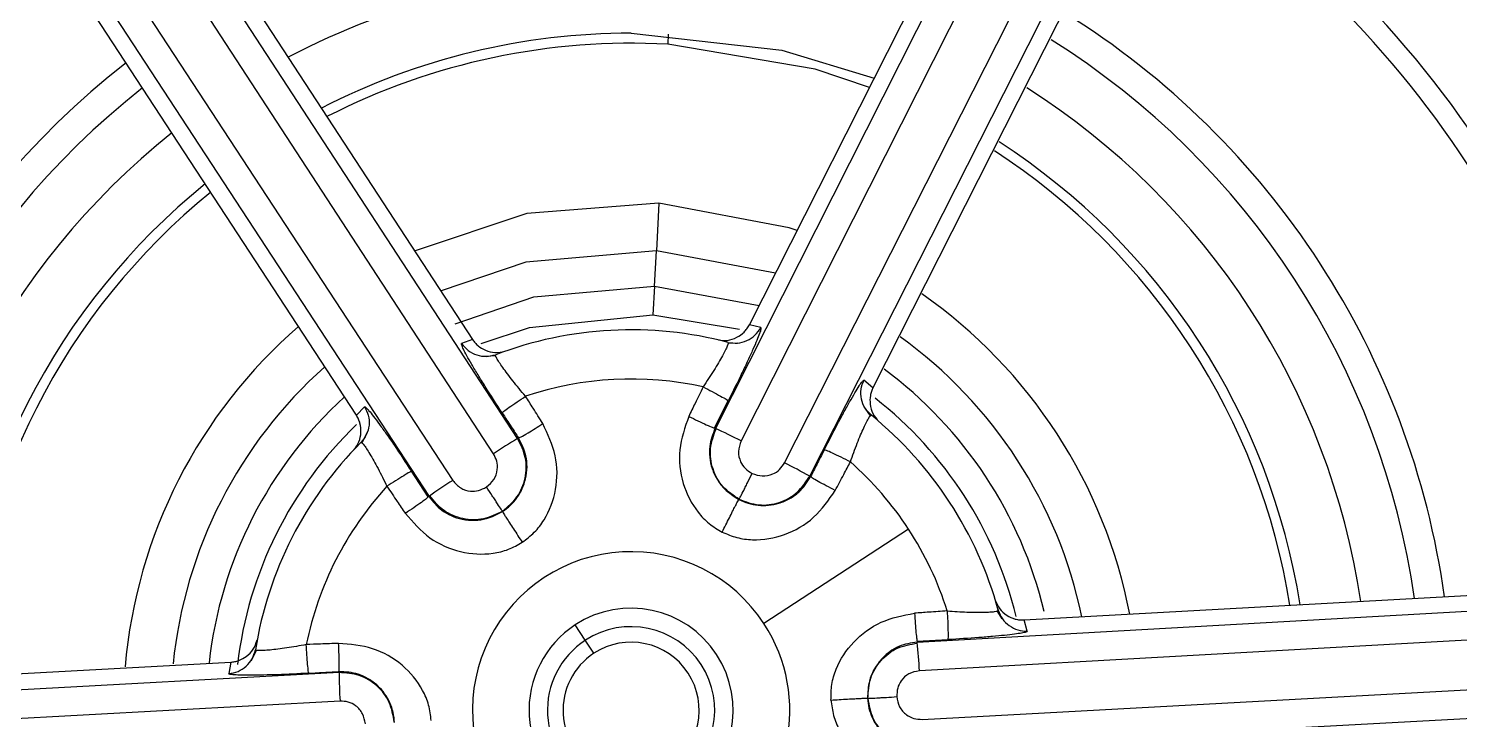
# Model space of a CAD drawing. Extents: x 943 to 1030, y 781 to 934.
# Drawn here: x 1020.492 to 1021.084, y 855.953 to 856.239 of the extents above; entities that cross this region are included whole.
import ezdxf

# ---------------------------------------------------------------- set-up
doc = ezdxf.new("R2010")
doc.units = 0
doc.header["$MEASUREMENT"] = 0
doc.layers.add('1', color=4, linetype='Continuous')

# ---------------------------------------------------------------- blocks, each defined once
blk = doc.blocks.new('AIRA')
at = {"layer": '1', "color": 3, "linetype": 'Continuous', "lineweight": 25}
for p, q in [((77.79265, 53.29125), (77.59884, 52.90741)), ((77.80327, 53.2861), (77.60946, 52.90227)), ((77.62743, 52.89318), (77.82193, 53.27666)), ((77.63786, 52.88767), (77.83236, 53.27115)), ((77.51699, 52.90323), (77.28214, 53.26342)), ((77.507, 52.89695), (77.27215, 53.25714)), ((77.25464, 53.2457), (77.49015, 52.88594)), ((77.24487, 53.23907), (77.48038, 52.87932)), ((77.61289, 52.95033), (77.72485, 53.17156)), ((77.36274, 53.15189), (77.49837, 52.94419)), ((77.77608, 53.14558), (77.66402, 52.92428)), ((77.45024, 52.91294), (77.31462, 53.12051)), ((77.57934, 53.07063), (77.57911, 53.06646)), ((77.57549, 53.00063), (77.57441, 52.98101)), ((77.5736, 52.96629), (77.57441, 52.98101)), ((77.62369, 52.97168), (77.57441, 52.98101)), ((77.5736, 52.96629), (77.57295, 52.95451)), ((77.5736, 52.96629), (77.61696, 52.95837)), ((77.57295, 52.95451), (77.60884, 52.9485)), ((77.61761, 52.94915), (77.61289, 52.95033)), ((77.49837, 52.94419), (77.49383, 52.94253)), ((77.60796, 52.9427), (77.60406, 52.9426)), ((77.50796, 52.93752), (77.50309, 52.93719)), ((77.66402, 52.92428), (77.66031, 52.92738)), ((77.59844, 52.90762), (77.60416, 52.91893)), ((77.45362, 52.91644), (77.45024, 52.91294)), ((77.66304, 52.91263), (77.66032, 52.91669)), ((77.59844, 52.90762), (77.59884, 52.90741)), ((77.45477, 52.90577), (77.4525, 52.90144)), ((77.51699, 52.90323), (77.51737, 52.90348)), ((77.48001, 52.87907), (77.47307, 52.88968)), ((77.63786, 52.88767), (77.63826, 52.88746)), ((77.48001, 52.87907), (77.48038, 52.87932)), ((77.67875, 52.86578), (77.61891, 52.82669)), ((78.11172, 52.84295), (77.68241, 52.81887)), ((77.7266, 52.82816), (77.97417, 52.84182)), ((78.11257, 52.83118), (77.68326, 52.8071)), ((77.71752, 52.82862), (77.71549, 52.83195)), ((77.71573, 52.83273), (77.71589, 52.83217)), ((77.54501, 52.81975), (77.54084, 52.82615)), ((77.72793, 52.82349), (77.7266, 52.82816)), ((77.54854, 52.81436), (77.54501, 52.81975)), ((77.68238, 52.81932), (77.69504, 52.82002)), ((77.68238, 52.81932), (77.68241, 52.81887)), ((77.40887, 52.81566), (77.40671, 52.81128)), ((77.44308, 52.80634), (77.01372, 52.78304)), ((77.15061, 52.79709), (77.39829, 52.81069)), ((77.39829, 52.81069), (77.39746, 52.80593)), ((77.44308, 52.80634), (77.44305, 52.80679)), ((77.68437, 52.787), (78.11373, 52.81029)), ((77.44352, 52.79455), (77.01416, 52.77126)), ((77.68481, 52.77521), (78.11417, 52.7985))]:
    blk.add_line(p, q, dxfattribs=at)
at = {"layer": '1', "color": 3, "linetype": 'Continuous', "lineweight": 25, "flags": 128}
for points in [[(77.56395, 53.07106), (77.62631, 53.06403), (77.66454, 53.05239)], [(77.66264, 53.04863), (77.64008, 53.05617), (77.57911, 53.06646)], [(77.57549, 53.00063), (77.52078, 52.99647), (77.47457, 52.981)], [(77.63266, 52.9894), (77.62941, 52.9905), (77.57549, 53.00063)], [(77.57441, 52.98101), (77.52039, 52.97625), (77.48541, 52.96435)], [(77.49118, 52.95079), (77.52376, 52.9619), (77.5736, 52.96629)], [(77.50186, 52.94255), (77.52191, 52.94928), (77.57295, 52.95451)]]:
    blk.add_lwpolyline(points, dxfattribs=at)
at = {"layer": '1', "color": 3, "linetype": 'Continuous', "lineweight": 25}
for centre, radius, start, end in [((77.56395, 52.79077), 1, 33.15762, 213.15762), ((77.56395, 52.79077), 0.98949, 36.69038, 216.69038), ((77.56395, 52.79077), 0.97197, 36.69038, 216.69038), ((77.56395, 52.79077), 0.90393, 37.03405, 216.69038), ((77.56395, 52.79077), 0.85236, 37.03404, 216.69038), ((77.56395, 52.79077), 0.84843, 83.04958, 196.66577), ((77.56395, 52.79077), 0.84765, 33.15762, 212.80281), ((77.56395, 52.79077), 0.83245, 33.15762, 212.8028), ((77.56395, 52.79077), 0.98949, 216.69038, 36.69038), ((77.56395, 52.79077), 0.97197, 216.69038, 36.69038), ((77.56395, 52.79077), 1, 213.15762, 33.15762), ((77.56395, 52.79077), 0.90393, 217.03405, 36.69038), ((77.56395, 52.79077), 0.85236, 217.03404, 36.69038), ((77.56395, 52.79077), 0.84765, 213.15762, 32.80281), ((77.56395, 52.79077), 0.83245, 213.15762, 32.8028), ((77.56395, 52.79077), 0.42203, 33.15762, 59.39241), ((77.56395, 52.79077), 0.41339, 7.09873, 59.12807), ((77.56395, 52.79077), 0.30531, 90, 117.68604), ((77.56395, 52.79077), 0.3399, 7.94621, 58.12616), ((77.56395, 52.79077), 0.28028, 90, 117.19715), ((77.56395, 52.79077), 0.2761, 86.85131, 117.06374), ((77.56395, 52.79077), 0.32747, 8.12842, 57.93792), ((77.56395, 52.79077), 0.3399, 127.94621, 178.14453), ((77.56395, 52.79077), 0.32747, 128.12842, 177.95318), ((77.56395, 52.79077), 0.30531, 8.49017, 57.56435), ((77.56395, 52.79077), 0.30531, 128.49017, 177.57344), ((77.56395, 52.79077), 0.28028, 8.96797, 57.07128), ((77.56395, 52.79077), 0.2761, 9.05635, 56.98556), ((77.56395, 52.79077), 0.28028, 128.96797, 177.07223), ((77.56395, 52.79077), 0.2761, 129.05635, 177.05419), ((77.56395, 52.79077), 0.21018, 10.91649, 55.07276), ((77.56395, 52.79077), 0.21018, 130.91649, 175.08), ((77.56395, 52.79077), 0.15748, 75.23727, 110.84632), ((77.56395, 52.79077), 0.19052, 11.72279, 54.24614), ((77.56395, 52.79077), 0.19052, 131.72279, 174.22686), ((77.56395, 52.79077), 0.17578, 13.43089, 53.44983), ((77.56395, 52.79077), 0.13713, 77.45997, 108.56665), ((77.56395, 52.79077), 0.17578, 132.44691, 173.581), ((77.56395, 52.79077), 0.16399, 13.68844, 51.98327), ((77.56395, 52.79077), 0.15748, 33.15762, 50.8465), ((77.56395, 52.79077), 0.16399, 133.84942, 173.34011), ((77.52112, 52.7334), 0.19057, 62.38499, 65.93213), ((77.56395, 52.79077), 0.15748, 135.23727, 170.8465), ((77.61331, 52.73893), 0.19046, 120.38169, 123.93111), ((77.54373, 52.7221), 0.19046, 60.38169, 63.93111), ((77.56395, 52.79077), 0.13714, 33.1571, 48.5673), ((77.56395, 52.79077), 0.13713, 137.459, 168.56642), ((77.59222, 52.725), 0.19057, 122.38499, 125.93213), ((77.56395, 52.79077), 0.15748, 15.23921, 33.15762), ((77.56395, 52.79077), 0.13714, 17.45883, 33.1571), ((77.56395, 52.79077), 0.06566, 33.15762, 213.15814), ((77.56395, 52.79077), 0.04225, 303.15762, 123.15762), ((77.56395, 52.79077), 0.06566, 213.15814, 33.15762), ((77.56395, 52.79077), 0.04225, 123.15762, 303.15762), ((77.56395, 52.79077), 0.03461, 303.15762, 123.15762), ((77.56395, 52.79077), 0.03461, 123.15762, 303.15762), ((77.56395, 52.79077), 0.02817, 303.15762, 123.15762), ((77.49285, 52.79917), 0.19057, 2.38499, 5.93213), ((77.56395, 52.79077), 0.02817, 123.15762, 303.15762), ((77.63353, 52.80761), 0.19046, 180.38169, 183.93111), ((77.56395, 52.79077), 0.51944, 305.6903, 0.55111)]:
    blk.add_arc(centre, radius, start, end, dxfattribs=at)
for points in [[(79.06003, 52.79077), (79.05756, 52.72549), (79.05262, 52.59494), (79.01288, 52.40245), (78.95018, 52.21661), (78.86327, 52.04059), (78.75427, 51.87741), (78.62486, 51.72986), (78.47731, 51.60046), (78.31413, 51.49142), (78.13811, 51.40462), (77.95227, 51.34154), (77.75978, 51.30325), (77.56395, 51.29041), (77.36811, 51.30325), (77.17562, 51.34154), (76.98978, 51.40462), (76.81376, 51.49142), (76.65058, 51.60046), (76.50303, 51.72986), (76.37363, 51.87741), (76.26459, 52.04059), (76.17779, 52.21661), (76.11471, 52.40245), (76.07642, 52.59494), (76.06358, 52.79077), (76.07642, 52.98661), (76.11471, 53.1791), (76.17779, 53.36494), (76.26459, 53.54095), (76.37363, 53.70414), (76.50303, 53.85169), (76.65058, 53.98109), (76.81376, 54.09013), (76.98978, 54.17693), (77.17562, 54.24001), (77.36811, 54.2783), (77.56395, 54.29114), (77.75978, 54.2783), (77.95227, 54.24001), (78.13811, 54.17693), (78.31413, 54.09013), (78.47731, 53.98109), (78.62486, 53.85169), (78.75427, 53.70414), (78.86327, 53.54095), (78.95018, 53.36494), (79.01288, 53.1791), (79.05262, 52.98661), (79.05756, 52.85605), (79.06003, 52.79077)], [(78.11689, 53.15203), (78.09119, 53.18687), (78.03978, 53.25656), (77.9387, 53.33948), (77.82474, 53.40231), (77.70035, 53.44136), (77.57082, 53.45549), (77.441, 53.44406), (77.31592, 53.40752), (77.20036, 53.34728), (77.09878, 53.26566), (77.01507, 53.16579), (76.95245, 53.0515), (76.91336, 52.92721), (76.89916, 52.7976), (76.91092, 52.668), (76.94624, 52.54212), (76.98941, 52.46705), (77.011, 52.42952)], [(77.011, 52.42952), (77.0367, 52.39468), (77.08811, 52.32498), (77.18919, 52.24207), (77.30315, 52.17924), (77.42754, 52.14018), (77.55707, 52.12605), (77.68689, 52.13749), (77.81197, 52.17403), (77.92753, 52.23426), (78.02911, 52.31589), (78.11282, 52.41576), (78.17544, 52.53005), (78.21453, 52.65434), (78.22873, 52.78395), (78.21697, 52.91355), (78.18165, 53.03942), (78.13848, 53.11449), (78.11689, 53.15203)]]:
    blk.add_open_spline(points, degree=3, dxfattribs=at)
for points, knots in [([(77.60007, 52.94406), (77.60133, 52.9439), (77.60377, 52.94359), (77.60752, 52.94486), (77.61026, 52.94675), (77.61195, 52.94869), (77.61258, 52.94978), (77.61289, 52.95033)], [0, 0, 0, 0, 0.288408, 0.561995, 0.789791, 0.894936, 1, 1, 1, 1]), ([(77.60407, 52.94306), (77.60539, 52.94287), (77.60804, 52.9425), (77.61193, 52.94368), (77.61539, 52.94581), (77.61687, 52.94804), (77.61761, 52.94915)], [0, 0, 0, 0, 0.249225, 0.5, 0.750775, 1, 1, 1, 1]), ([(77.61761, 52.94915), (77.61766, 52.94901), (77.61776, 52.94872), (77.61718, 52.94686), (77.61607, 52.94404), (77.61443, 52.94023), (77.61234, 52.93565), (77.60904, 52.92867), (77.60612, 52.92283), (77.60416, 52.91893)], [0, 0, 0, 0, 0.124911, 0.247126, 0.371062, 0.495335, 0.61982, 0.745241, 1, 1, 1, 1]), ([(77.51053, 52.91395), (77.50815, 52.91762), (77.5046, 52.92311), (77.50053, 52.92972), (77.49794, 52.93406), (77.49588, 52.93767), (77.49449, 52.94033), (77.49371, 52.9421), (77.49379, 52.94239), (77.49383, 52.94253)], [0, 0, 0, 0, 0.255035, 0.38104, 0.506709, 0.630768, 0.755422, 0.876706, 1, 1, 1, 1]), ([(77.49383, 52.94253), (77.49468, 52.94151), (77.49639, 52.93947), (77.50005, 52.93773), (77.50403, 52.93698), (77.50661, 52.93762), (77.5079, 52.93795)], [0, 0, 0, 0, 0.249232, 0.5, 0.750767, 1, 1, 1, 1]), ([(77.49837, 52.94419), (77.4987, 52.94373), (77.49938, 52.9428), (77.50112, 52.94117), (77.50391, 52.93953), (77.50785, 52.93853), (77.51039, 52.93907), (77.51175, 52.93936)], [0, 0, 0, 0, 0.095974, 0.193575, 0.407686, 0.683167, 1, 1, 1, 1]), ([(77.60407, 52.94306), (77.60413, 52.94296), (77.60425, 52.94277), (77.60384, 52.9416), (77.60301, 52.93983), (77.60177, 52.93749), (77.60016, 52.93467), (77.5976, 52.93042), (77.59528, 52.92696), (77.59372, 52.92464)], [0, 0, 0, 0, 0.123025, 0.245699, 0.368583, 0.49219, 0.616955, 0.743224, 1, 1, 1, 1]), ([(77.52028, 52.92077), (77.51846, 52.92291), (77.51575, 52.92609), (77.51272, 52.93005), (77.5108, 52.93267), (77.5093, 52.93486), (77.50828, 52.93652), (77.50775, 52.93764), (77.50785, 52.93784), (77.5079, 52.93795)], [0, 0, 0, 0, 0.25759, 0.384025, 0.508808, 0.632299, 0.754958, 0.877327, 1, 1, 1, 1]), ([(77.59372, 52.92464), (77.59261, 52.92236), (77.59063, 52.9183), (77.58868, 52.91423), (77.58782, 52.91244)], [0, 0, 0, 0, 0.560118, 1, 1, 1, 1]), ([(77.59372, 52.92464), (77.59501, 52.92398), (77.59769, 52.9226), (77.60115, 52.92075), (77.60359, 52.91938), (77.60398, 52.91907), (77.60416, 52.91893)], [0, 0, 0, 0, 0.240668, 0.5, 0.759332, 1, 1, 1, 1]), ([(77.64391, 52.89862), (77.6459, 52.90252), (77.64888, 52.90834), (77.65257, 52.91517), (77.65503, 52.91958), (77.65713, 52.92317), (77.65874, 52.9257), (77.65989, 52.92726), (77.66017, 52.92734), (77.66031, 52.92738)], [0, 0, 0, 0, 0.255035, 0.38104, 0.506709, 0.630768, 0.755422, 0.876706, 1, 1, 1, 1]), ([(77.66338, 52.91289), (77.66245, 52.91381), (77.66055, 52.91569), (77.65908, 52.91955), (77.65886, 52.92367), (77.65984, 52.92617), (77.66031, 52.92738)], [0, 0, 0, 0, 0.2426768, 0.5000017, 0.7573257, 1, 1, 1, 1]), ([(77.51053, 52.91395), (77.5107, 52.91411), (77.51105, 52.91446), (77.51332, 52.91609), (77.51656, 52.91832), (77.51907, 52.91997), (77.52028, 52.92077)], [0, 0, 0, 0, 0.240666, 0.499998, 0.759332, 1, 1, 1, 1]), ([(77.52739, 52.90945), (77.52607, 52.91157), (77.52371, 52.91535), (77.52133, 52.91911), (77.52028, 52.92077)], [0, 0, 0, 0, 0.559839, 1, 1, 1, 1]), ([(77.66402, 52.92428), (77.66379, 52.92376), (77.66332, 52.9227), (77.66278, 52.92038), (77.66276, 52.91714), (77.66386, 52.91323), (77.6656, 52.9113), (77.66653, 52.91026)], [0, 0, 0, 0, 0.095974, 0.193575, 0.407686, 0.683167, 1, 1, 1, 1]), ([(77.44926, 52.8987), (77.45003, 52.89971), (77.45152, 52.90167), (77.45229, 52.90555), (77.45203, 52.90887), (77.45119, 52.91131), (77.45056, 52.91239), (77.45024, 52.91294)], [0, 0, 0, 0, 0.288408, 0.561995, 0.789791, 0.894936, 1, 1, 1, 1]), ([(77.45362, 52.91644), (77.45422, 52.91528), (77.45548, 52.9129), (77.4557, 52.90876), (77.45466, 52.90476), (77.45295, 52.90268), (77.45213, 52.90167)], [0, 0, 0, 0, 0.242631, 0.5, 0.757369, 1, 1, 1, 1]), ([(77.45362, 52.91644), (77.45377, 52.91641), (77.45407, 52.91635), (77.45539, 52.91492), (77.45728, 52.91255), (77.45976, 52.90922), (77.46268, 52.90513), (77.46707, 52.89878), (77.47066, 52.89333), (77.47307, 52.88968)], [0, 0, 0, 0, 0.1249107, 0.2471263, 0.3710619, 0.495335, 0.6198196, 0.7452407, 1, 1, 1, 1]), ([(77.51053, 52.91395), (77.51181, 52.91199), (77.51409, 52.90851), (77.51637, 52.90501), (77.51737, 52.90348)], [0, 0, 0, 0, 0.55998, 1, 1, 1, 1]), ([(77.65469, 52.89359), (77.65563, 52.89623), (77.65704, 52.90018), (77.65895, 52.90478), (77.66026, 52.90775), (77.66141, 52.91014), (77.66234, 52.91185), (77.66304, 52.91287), (77.66326, 52.91289), (77.66338, 52.91289)], [0, 0, 0, 0, 0.2575456, 0.3839688, 0.508748, 0.6322433, 0.7549141, 0.877302, 1, 1, 1, 1]), ([(77.51737, 52.90348), (77.51763, 52.90357), (77.51819, 52.90377), (77.52091, 52.90536), (77.52416, 52.90737), (77.52634, 52.90877), (77.52739, 52.90945)], [0, 0, 0, 0, 0.27106, 0.562225, 0.788943, 1, 1, 1, 1]), ([(77.51891, 52.86031), (77.52064, 52.86161), (77.52414, 52.86424), (77.52952, 52.87138), (77.5335, 52.88214), (77.53355, 52.89645), (77.52945, 52.90511), (77.52739, 52.90945)], [0, 0, 0, 0, 0.117486, 0.236926, 0.483891, 0.740786, 1, 1, 1, 1]), ([(77.58782, 52.91244), (77.58624, 52.90788), (77.58311, 52.89883), (77.58474, 52.8846), (77.5899, 52.87436), (77.59602, 52.86786), (77.59978, 52.86564), (77.60164, 52.86455)], [0, 0, 0, 0, 0.2600031, 0.5166025, 0.7636933, 0.8830759, 1, 1, 1, 1]), ([(77.58782, 52.91244), (77.5891, 52.9118), (77.59175, 52.91048), (77.59523, 52.90885), (77.59774, 52.90776), (77.59821, 52.90766), (77.59844, 52.90762)], [0, 0, 0, 0, 0.2409259, 0.5000162, 0.7590975, 1, 1, 1, 1]), ([(77.59871, 52.90748), (77.59777, 52.90501), (77.5963, 52.90112), (77.59637, 52.89539), (77.59737, 52.89061), (77.59951, 52.88613), (77.60305, 52.88151), (77.60648, 52.87934), (77.60855, 52.87803)], [0, 0, 0, 0, 0.224697, 0.354432, 0.495641, 0.654627, 0.791465, 1, 1, 1, 1]), ([(77.60868, 52.87811), (77.60629, 52.87968), (77.60151, 52.88283), (77.59737, 52.89055), (77.59613, 52.89922), (77.59812, 52.90459), (77.59911, 52.90728)], [0, 0, 0, 0, 0.2499581, 0.4999441, 0.7499581, 1, 1, 1, 1]), ([(77.45213, 52.90167), (77.45224, 52.90167), (77.45247, 52.90168), (77.45327, 52.90073), (77.45439, 52.89914), (77.4558, 52.89689), (77.45743, 52.89409), (77.45984, 52.88975), (77.46167, 52.886), (77.4629, 52.88349)], [0, 0, 0, 0, 0.1230118, 0.2456767, 0.3685554, 0.4921609, 0.6169292, 0.7432034, 1, 1, 1, 1]), ([(77.51068, 52.87303), (77.5118, 52.87385), (77.51406, 52.87549), (77.5178, 52.87986), (77.52033, 52.88533), (77.52103, 52.89136), (77.52053, 52.89724), (77.51859, 52.90106), (77.51737, 52.90348)], [0, 0, 0, 0, 0.1177247, 0.2380579, 0.4925018, 0.6374946, 0.770285, 1, 1, 1, 1]), ([(77.51068, 52.87318), (77.51288, 52.87501), (77.51729, 52.87867), (77.52055, 52.8868), (77.52083, 52.89555), (77.51827, 52.90067), (77.51699, 52.90323)], [0, 0, 0, 0, 0.249961, 0.499948, 0.749961, 1, 1, 1, 1]), ([(77.60946, 52.90227), (77.60896, 52.90082), (77.60798, 52.89799), (77.60895, 52.89386), (77.61107, 52.89069), (77.61304, 52.88946), (77.61405, 52.88883)], [0, 0, 0, 0, 0.287946, 0.56222, 0.773777, 1, 1, 1, 1]), ([(77.50408, 52.8832), (77.50519, 52.88414), (77.50745, 52.88605), (77.50874, 52.89009), (77.50858, 52.89391), (77.50752, 52.89595), (77.507, 52.89695)], [0, 0, 0, 0, 0.277448, 0.561354, 0.783165, 1, 1, 1, 1]), ([(77.64391, 52.89862), (77.64286, 52.89653), (77.64098, 52.89281), (77.63909, 52.8891), (77.63826, 52.88746)], [0, 0, 0, 0, 0.55998, 1, 1, 1, 1]), ([(77.65469, 52.89359), (77.6534, 52.89424), (77.65071, 52.89558), (77.64716, 52.89728), (77.64461, 52.89843), (77.64414, 52.89856), (77.64391, 52.89862)], [0, 0, 0, 0, 0.240673, 0.500006, 0.759336, 1, 1, 1, 1]), ([(77.47307, 52.88968), (77.47285, 52.88959), (77.4724, 52.88941), (77.46999, 52.88799), (77.46665, 52.88591), (77.46412, 52.88428), (77.46291, 52.88349)], [0, 0, 0, 0, 0.2406674, 0.4999963, 0.7593273, 1, 1, 1, 1]), ([(77.61405, 52.88883), (77.61543, 52.88834), (77.61821, 52.88734), (77.62235, 52.88824), (77.62558, 52.89029), (77.62682, 52.89222), (77.62743, 52.89318)], [0, 0, 0, 0, 0.277448, 0.561354, 0.783165, 1, 1, 1, 1]), ([(77.64844, 52.88177), (77.64962, 52.88397), (77.65171, 52.88791), (77.65378, 52.89185), (77.65469, 52.89359)], [0, 0, 0, 0, 0.55984, 1, 1, 1, 1]), ([(77.46291, 52.88349), (77.46432, 52.88139), (77.46685, 52.87765), (77.4694, 52.87392), (77.47052, 52.87228)], [0, 0, 0, 0, 0.560117, 1, 1, 1, 1]), ([(77.49015, 52.88594), (77.49115, 52.88478), (77.49311, 52.88251), (77.49718, 52.88129), (77.50098, 52.88154), (77.50302, 52.88263), (77.50408, 52.8832)], [0, 0, 0, 0, 0.287946, 0.56222, 0.773777, 1, 1, 1, 1]), ([(77.51068, 52.87319), (77.51056, 52.87338), (77.5103, 52.87377), (77.50903, 52.87573), (77.50767, 52.8778), (77.50616, 52.88009), (77.5049, 52.88197), (77.50408, 52.8832)], [0, 0, 0, 0, 0.237054, 0.494911, 0.626726, 0.75655, 1, 1, 1, 1]), ([(77.60855, 52.87803), (77.60981, 52.87747), (77.61237, 52.87633), (77.61802, 52.87527), (77.62403, 52.87582), (77.6296, 52.87823), (77.63444, 52.8816), (77.63678, 52.88519), (77.63826, 52.88746)], [0, 0, 0, 0, 0.117725, 0.238058, 0.492502, 0.637494, 0.770285, 1, 1, 1, 1]), ([(77.60868, 52.87811), (77.60879, 52.87831), (77.609, 52.87873), (77.61006, 52.88081), (77.61117, 52.88302), (77.6124, 52.88548), (77.6134, 52.88751), (77.61405, 52.88883)], [0, 0, 0, 0, 0.237054, 0.494911, 0.626726, 0.75655, 1, 1, 1, 1]), ([(77.60868, 52.87811), (77.61137, 52.87711), (77.61674, 52.87512), (77.62541, 52.87636), (77.63313, 52.8805), (77.63628, 52.88528), (77.63786, 52.88767)], [0, 0, 0, 0, 0.249961, 0.499948, 0.749961, 1, 1, 1, 1]), ([(77.64844, 52.88177), (77.64717, 52.88243), (77.64454, 52.88378), (77.64116, 52.88562), (77.6388, 52.88699), (77.63844, 52.88731), (77.63826, 52.88746)], [0, 0, 0, 0, 0.240923, 0.500007, 0.759086, 1, 1, 1, 1]), ([(77.48001, 52.87907), (77.47985, 52.87889), (77.47952, 52.87853), (77.47733, 52.87691), (77.47418, 52.87471), (77.47171, 52.87307), (77.47052, 52.87228)], [0, 0, 0, 0, 0.2409015, 0.4999819, 0.7590722, 1, 1, 1, 1]), ([(77.48025, 52.87923), (77.48192, 52.87719), (77.48456, 52.87396), (77.48956, 52.87116), (77.49419, 52.86964), (77.49915, 52.86925), (77.50492, 52.87001), (77.50851, 52.87189), (77.51068, 52.87303)], [0, 0, 0, 0, 0.224697, 0.354432, 0.495641, 0.654627, 0.791465, 1, 1, 1, 1]), ([(77.51068, 52.87318), (77.50812, 52.8719), (77.503, 52.86934), (77.49425, 52.86961), (77.48612, 52.87287), (77.48246, 52.87728), (77.48063, 52.87948)], [0, 0, 0, 0, 0.249958, 0.499944, 0.749958, 1, 1, 1, 1]), ([(77.60164, 52.86455), (77.60363, 52.86369), (77.60766, 52.86198), (77.61653, 52.86089), (77.62784, 52.86283), (77.64027, 52.86994), (77.64571, 52.87782), (77.64844, 52.88177)], [0, 0, 0, 0, 0.117489, 0.236928, 0.483892, 0.740787, 1, 1, 1, 1]), ([(77.60164, 52.86455), (77.60213, 52.86552), (77.60312, 52.8675), (77.60464, 52.87049), (77.60598, 52.87314), (77.60703, 52.87521), (77.60776, 52.87662), (77.60832, 52.87769), (77.60846, 52.87791), (77.60855, 52.87803)], [0, 0, 0, 0, 0.156932, 0.315938, 0.469173, 0.609999, 0.734252, 0.840352, 1, 1, 1, 1]), ([(77.47052, 52.87228), (77.47368, 52.86864), (77.47995, 52.8614), (77.49309, 52.8557), (77.50454, 52.85504), (77.51323, 52.8571), (77.51703, 52.85924), (77.51891, 52.86031)], [0, 0, 0, 0, 0.260004, 0.516604, 0.763694, 0.883076, 1, 1, 1, 1]), ([(77.51068, 52.87303), (77.51075, 52.87289), (77.51087, 52.87266), (77.51154, 52.87162), (77.51241, 52.87027), (77.51367, 52.86831), (77.51528, 52.86583), (77.5171, 52.86304), (77.51831, 52.86121), (77.51891, 52.86031)], [0, 0, 0, 0, 0.162228, 0.269144, 0.393751, 0.53437, 0.686817, 0.844565, 1, 1, 1, 1]), ([(77.71476, 52.83613), (77.71525, 52.83496), (77.7162, 52.83269), (77.71917, 52.83008), (77.72218, 52.82865), (77.72471, 52.82816), (77.72597, 52.82816), (77.7266, 52.82816)], [0, 0, 0, 0, 0.288401, 0.561993, 0.789805, 0.894946, 1, 1, 1, 1]), ([(77.64668, 52.79502), (77.6467, 52.79718), (77.64674, 52.80154), (77.64931, 52.81009), (77.6556, 52.81968), (77.66711, 52.8282), (77.67651, 52.83002), (77.68124, 52.83093)], [0, 0, 0, 0, 0.116927, 0.236312, 0.483405, 0.740003, 1, 1, 1, 1]), ([(77.69476, 52.83192), (77.69224, 52.83174), (77.68773, 52.83142), (77.68323, 52.83108), (77.68124, 52.83093)], [0, 0, 0, 0, 0.560121, 1, 1, 1, 1]), ([(77.68124, 52.83093), (77.68133, 52.8295), (77.68152, 52.82655), (77.68185, 52.82272), (77.68216, 52.82), (77.68231, 52.81954), (77.68238, 52.81932)], [0, 0, 0, 0, 0.240932, 0.500023, 0.759101, 1, 1, 1, 1]), ([(77.69476, 52.83192), (77.69756, 52.83172), (77.70173, 52.83142), (77.7067, 52.83133), (77.70994, 52.83134), (77.71259, 52.83144), (77.71452, 52.83161), (77.71573, 52.83185), (77.71584, 52.83206), (77.71589, 52.83217)], [0, 0, 0, 0, 0.257366, 0.383751, 0.508524, 0.632043, 0.754764, 0.877222, 1, 1, 1, 1]), ([(77.69476, 52.83192), (77.69484, 52.83047), (77.69499, 52.82747), (77.69511, 52.82354), (77.69514, 52.82074), (77.69507, 52.82026), (77.69504, 52.82002)], [0, 0, 0, 0, 0.240671, 0.500002, 0.759332, 1, 1, 1, 1]), ([(77.71589, 52.83217), (77.7164, 52.83094), (77.71742, 52.82847), (77.72038, 52.8257), (77.72394, 52.82377), (77.72661, 52.82358), (77.72793, 52.82349)], [0, 0, 0, 0, 0.249261, 0.499998, 0.750736, 1, 1, 1, 1]), ([(77.39829, 52.81069), (77.39886, 52.81075), (77.40001, 52.81087), (77.40228, 52.81156), (77.4051, 52.81316), (77.40794, 52.81608), (77.40874, 52.81855), (77.40917, 52.81987)], [0, 0, 0, 0, 0.0959737, 0.1935753, 0.4076858, 0.6831674, 1, 1, 1, 1]), ([(77.44289, 52.81845), (77.4404, 52.81837), (77.43594, 52.81821), (77.43149, 52.81804), (77.42953, 52.81796)], [0, 0, 0, 0, 0.559839, 1, 1, 1, 1]), ([(77.44305, 52.80679), (77.4431, 52.80707), (77.44321, 52.80765), (77.44319, 52.8108), (77.44308, 52.81462), (77.44295, 52.81721), (77.44289, 52.81845)], [0, 0, 0, 0, 0.271065, 0.562235, 0.788956, 1, 1, 1, 1]), ([(77.48121, 52.78653), (77.48095, 52.78868), (77.48043, 52.79303), (77.47693, 52.80126), (77.4696, 52.81009), (77.45723, 52.81729), (77.44768, 52.81806), (77.44289, 52.81845)], [0, 0, 0, 0, 0.117487, 0.236925, 0.483888, 0.740784, 1, 1, 1, 1]), ([(77.6824, 52.81902), (77.67979, 52.8186), (77.67568, 52.81793), (77.67076, 52.815), (77.66712, 52.81175), (77.66431, 52.80765), (77.66208, 52.80227), (77.66191, 52.79822), (77.66182, 52.79578)], [0, 0, 0, 0, 0.224697, 0.354432, 0.495641, 0.654627, 0.791465, 1, 1, 1, 1]), ([(77.66195, 52.7957), (77.66211, 52.79855), (77.66245, 52.80427), (77.66707, 52.81171), (77.67395, 52.81712), (77.6796, 52.81809), (77.68242, 52.81857)], [0, 0, 0, 0, 0.249958, 0.499944, 0.749958, 1, 1, 1, 1]), ([(77.72793, 52.82349), (77.72783, 52.82337), (77.72763, 52.82314), (77.72574, 52.82272), (77.72274, 52.82226), (77.71862, 52.82178), (77.71361, 52.8213), (77.70591, 52.82067), (77.6994, 52.82028), (77.69504, 52.82002)], [0, 0, 0, 0, 0.124911, 0.247126, 0.371062, 0.495335, 0.61982, 0.745241, 1, 1, 1, 1]), ([(77.39746, 52.80593), (77.39877, 52.80616), (77.4014, 52.80662), (77.40473, 52.80892), (77.40737, 52.81199), (77.4081, 52.81455), (77.40847, 52.81583)], [0, 0, 0, 0, 0.249232, 0.5, 0.750767, 1, 1, 1, 1]), ([(77.42953, 52.81796), (77.42677, 52.81745), (77.42266, 52.81669), (77.41772, 52.81605), (77.41449, 52.81569), (77.41184, 52.81549), (77.40989, 52.81544), (77.40866, 52.81554), (77.40853, 52.81573), (77.40847, 52.81583)], [0, 0, 0, 0, 0.257541, 0.383963, 0.508741, 0.632236, 0.754908, 0.877298, 1, 1, 1, 1]), ([(77.43057, 52.8061), (77.43051, 52.80633), (77.43038, 52.8068), (77.4301, 52.80959), (77.4298, 52.81351), (77.42962, 52.81651), (77.42953, 52.81796)], [0, 0, 0, 0, 0.240666, 0.5, 0.759333, 1, 1, 1, 1]), ([(77.43057, 52.8061), (77.4329, 52.80623), (77.43706, 52.80647), (77.44122, 52.80669), (77.44305, 52.80679)], [0, 0, 0, 0, 0.55998, 1, 1, 1, 1]), ([(77.46607, 52.78577), (77.46593, 52.78715), (77.46564, 52.78993), (77.46373, 52.79536), (77.46025, 52.80028), (77.45537, 52.8039), (77.45004, 52.80641), (77.44576, 52.80664), (77.44305, 52.80679)], [0, 0, 0, 0, 0.117725, 0.238058, 0.492502, 0.637495, 0.770285, 1, 1, 1, 1]), ([(77.46594, 52.78585), (77.46546, 52.78867), (77.4645, 52.79432), (77.45909, 52.80121), (77.45165, 52.80583), (77.44594, 52.80617), (77.44308, 52.80634)], [0, 0, 0, 0, 0.249961, 0.499948, 0.749961, 1, 1, 1, 1]), ([(77.68326, 52.8071), (77.68175, 52.80681), (77.67881, 52.80625), (77.67572, 52.80334), (77.67403, 52.79992), (77.67396, 52.7976), (77.67392, 52.79641)], [0, 0, 0, 0, 0.287946, 0.56222, 0.773777, 1, 1, 1, 1]), ([(77.43057, 52.8061), (77.42619, 52.80588), (77.41966, 52.80554), (77.41191, 52.80533), (77.40686, 52.80525), (77.4027, 52.80528), (77.3997, 52.80541), (77.39777, 52.80562), (77.39757, 52.80582), (77.39746, 52.80593)], [0, 0, 0, 0, 0.255036, 0.381041, 0.506709, 0.630768, 0.755422, 0.876706, 1, 1, 1, 1]), ([(77.45397, 52.78514), (77.45371, 52.78658), (77.45318, 52.78948), (77.45034, 52.79262), (77.44695, 52.7944), (77.44465, 52.7945), (77.44352, 52.79455)], [0, 0, 0, 0, 0.277448, 0.561354, 0.783165, 1, 1, 1, 1]), ([(77.64668, 52.79502), (77.6478, 52.79508), (77.65007, 52.79521), (77.65349, 52.7954), (77.65647, 52.79556), (77.65877, 52.79568), (77.6603, 52.79576), (77.66144, 52.7958), (77.66168, 52.79578), (77.66182, 52.79578)], [0, 0, 0, 0, 0.161241, 0.323858, 0.479337, 0.620734, 0.743962, 0.847725, 1, 1, 1, 1]), ([(77.64668, 52.79502), (77.64694, 52.79286), (77.64746, 52.78852), (77.65096, 52.78029), (77.65829, 52.77146), (77.67066, 52.76426), (77.68021, 52.76348), (77.685, 52.76309)], [0, 0, 0, 0, 0.1174874, 0.2369253, 0.4838883, 0.7407841, 1, 1, 1, 1]), ([(77.66182, 52.79578), (77.66196, 52.7944), (77.66225, 52.79161), (77.66416, 52.78619), (77.66764, 52.78127), (77.67252, 52.77765), (77.67785, 52.77514), (77.68213, 52.77491), (77.68484, 52.77476)], [0, 0, 0, 0, 0.117725, 0.238058, 0.492502, 0.637494, 0.770285, 1, 1, 1, 1]), ([(77.66195, 52.7957), (77.66218, 52.79571), (77.66265, 52.79573), (77.66497, 52.79586), (77.66745, 52.796), (77.67019, 52.79616), (77.67245, 52.79631), (77.67392, 52.79641)], [0, 0, 0, 0, 0.237054, 0.494911, 0.626726, 0.75655, 1, 1, 1, 1]), ([(77.66195, 52.7957), (77.66243, 52.79287), (77.66339, 52.78723), (77.6688, 52.78034), (77.67624, 52.77572), (77.68195, 52.77538), (77.68481, 52.77521)], [0, 0, 0, 0, 0.249961, 0.499948, 0.749961, 1, 1, 1, 1]), ([(77.67392, 52.79641), (77.67418, 52.79497), (77.67471, 52.79207), (77.67755, 52.78892), (77.68095, 52.78715), (77.68324, 52.78705), (77.68437, 52.787)], [0, 0, 0, 0, 0.277448, 0.561354, 0.783165, 1, 1, 1, 1])]:
    blk.add_open_spline(points, degree=3, knots=knots, dxfattribs=at)

msp = doc.modelspace()

# ---------------------------------------------------------------- block references
at = {"layer": '1'}
msp.add_blockref('AIRA', (943.17747, 803.16576), dxfattribs=at)

doc.saveas('drawing.dxf')
